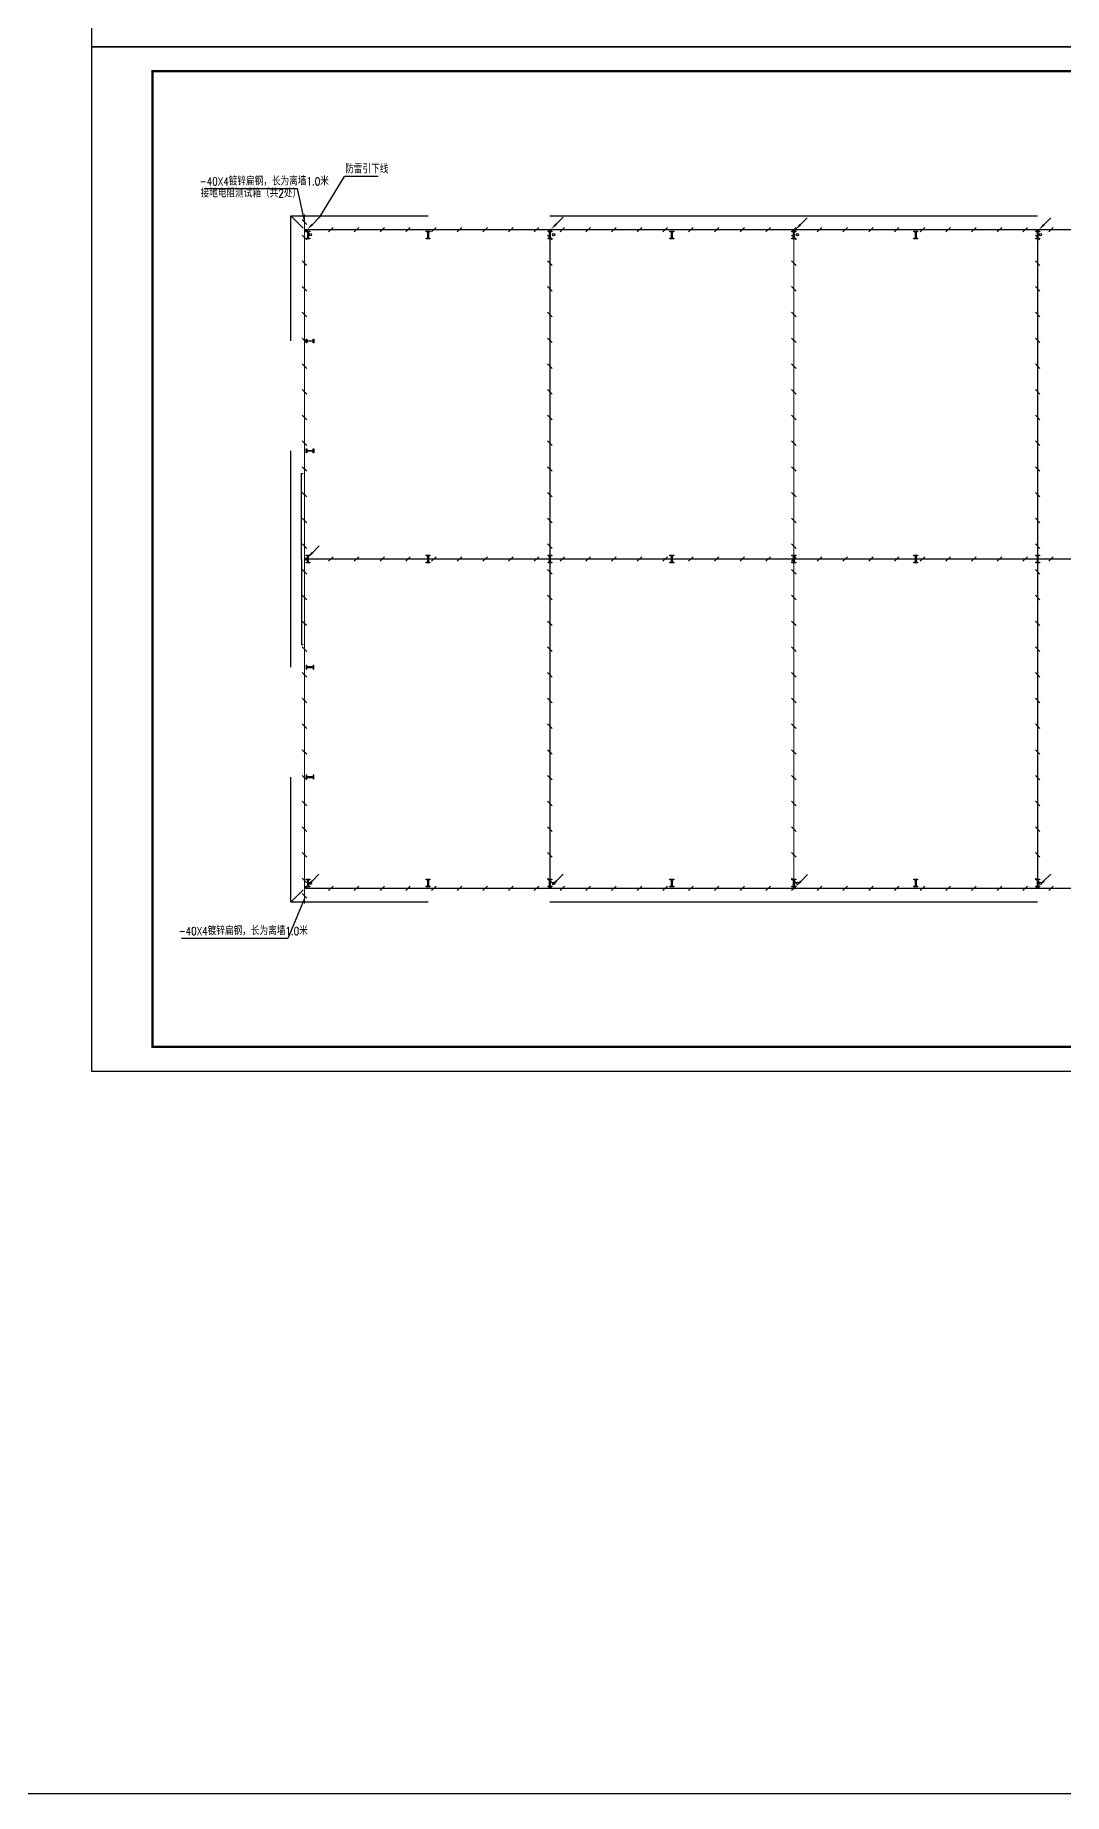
# Model space of a CAD drawing. Extents: x 921423 to 1291758, y 534425 to 1049953.
# Drawn here: x 1093246 to 1160743, y 534425 to 649779 of the extents above; entities that cross this region are included whole.
import ezdxf

# ---------------------------------------------------------------- set-up
doc = ezdxf.new("R2010")
doc.units = 0
doc.header["$LTSCALE"] = 1000
doc.header["$MEASUREMENT"] = 0
doc.linetypes.add('CENTER2', pattern=[1.125, 0.75, -0.125, 0.125, -0.125])
for name, color, linetype in [('DIM-照明', 3, 'Continuous'), ('DIM-箱柜', 3, 'Continuous'), ('LWIRE', 4, 'Continuous'), ('PUB_TITLE', 4, 'Continuous'), ('SHTLN', 4, 'Continuous'), ('WIRE-接地', 4, 'Continuous'), ('刚柱', 2, 'Continuous'), ('卫浴', 7, 'Continuous'), ('散水', 32, 'Continuous')]:
    doc.layers.add(name, color=color, linetype=linetype)
doc.styles.add('_TEL_DIM', font='SIMPLEX', dxfattribs={"width": 0.8, "height": 3.5, "bigfont": 'HZTXT'})
doc.styles.get("Standard").update_dxf_attribs({"font": 'gbenor.shx', "bigfont": 'gbcbig.shx'})

# ---------------------------------------------------------------- blocks, each defined once
blk = doc.blocks.new('sdhfxdhnfdhx')
h = blk.add_hatch(color=256)
h.paths.add_polyline_path([(3050366, 936899), (3050616, 936899), (3050616, 936859), (3050366, 936859)])
h.paths.add_polyline_path([(3050511, 937319), (3050511, 936899), (3050471, 936899), (3050471, 937319)])
h.paths.add_polyline_path([(3050366, 937359), (3050616, 937359), (3050616, 937319), (3050366, 937319)])
for points in [[(3050366, 937359), (3050616, 937359), (3050616, 937319), (3050366, 937319)], [(3050366, 936899), (3050616, 936899), (3050616, 936859), (3050366, 936859)], [(3050511, 937319), (3050511, 936899), (3050471, 936899), (3050471, 937319)]]:
    blk.add_lwpolyline(points, close=True)
blk = doc.blocks.new('$TelecSys$00000008')
blk.add_line((0.4, 0.4), (-0.4, -0.4))
blk = doc.blocks.new('$TelecSys$00000078')
for p, q in [((0.1, 0.1), (0.1, 0.1)), ((1.15, 1.15), (0.55, 0.55)), ((-0.1, -0.1), (-0.1, -0.1))]:
    blk.add_line(p, q)
at = {"const_width": 0.142}
blk.add_lwpolyline([(-0.07, 0, 1), (0.07, 0, 1)], format="xyb", close=True, dxfattribs=at)
blk.add_solid([(0.62, 0.48), (0.48, 0.62), (0.1, 0.1)])
at = {"width": 0.8, "flags": 9}
blk.add_attdef('A', (0, 0), '', height=0.00002, dxfattribs=at)

msp = doc.modelspace()

# ---------------------------------------------------------------- linework, layer by layer
msp.add_lwpolyline([(924308, 1021184), (1291758, 1021184), (1291758, 534425), (924308, 534425)], close=True)
at = {"color": 8}
for points in [[(1110724, 615419), (1110724, 621019), (1110824, 621019)], [(1110724, 615419), (1110724, 609819), (1110824, 609819)]]:
    msp.add_lwpolyline(points, dxfattribs=at)
at = {"layer": 'DIM-照明'}
for p, q in [((1111896, 637826), (1113537, 640504)), ((1115756, 640504), (1113537, 640504)), ((1110920, 637623), (1110461, 639702)), ((1110924, 593145), (1109821, 590530)), ((1109821, 590530), (1102845, 590530))]:
    msp.add_line(p, q, dxfattribs=at)
at = {"layer": 'DIM-箱柜', "color": 7}
msp.add_line((1110461, 639702), (1104362, 639702), dxfattribs=at)
at = {"layer": 'PUB_TITLE'}
for points in [[(1096949, 649019), (1215829, 649019), (1215829, 716219), (1096949, 716219)], [(1096949, 581819), (1215829, 581819), (1215829, 649019), (1096949, 649019)]]:
    msp.add_lwpolyline(points, close=True, dxfattribs=at)
at = {"layer": 'PUB_TITLE', "const_width": 160}
msp.add_lwpolyline([(1100949, 583419), (1214229, 583419), (1214229, 647419), (1100949, 647419)], close=True, dxfattribs=at)
at = {"layer": 'WIRE-接地', "linetype": 'CENTER2', "const_width": 75}
for points in [[(1110924, 637019), (1110920, 638019)], [(1110924, 637019), (1110924, 593819), (1175124, 593819), (1175124, 637019), (1110924, 637019)], [(1127024, 637019), (1127024, 593819)], [(1143024, 637019), (1143024, 593819)], [(1159024, 593819), (1159024, 637019)], [(1110924, 615419), (1175124, 615419)], [(1110924, 593819), (1110924, 592819)]]:
    msp.add_lwpolyline(points, dxfattribs=at)
at = {"layer": '卫浴', "color": 8}
for centre in [(1111293, 636699), (1127263, 636699), (1143265, 636699), (1159193, 636699), (1111293, 594139), (1127263, 594139), (1143265, 594139), (1159193, 594139)]:
    msp.add_circle(centre, 75, dxfattribs=at)
at = {"layer": '散水', "color": 8}
for p, q in [((1110024, 637919), (1110824, 637119)), ((1110024, 592919), (1110824, 593719))]:
    msp.add_line(p, q, dxfattribs=at)
for points in [[(1110024, 629719), (1110024, 637919), (1119024, 637919)], [(1127024, 637919), (1159024, 637919)], [(1110024, 608319), (1110024, 622519)], [(1119024, 592919), (1110024, 592919), (1110024, 601119)], [(1159024, 592919), (1127024, 592919)]]:
    msp.add_lwpolyline(points, dxfattribs=at)

# ---------------------------------------------------------------- block references
at = {"layer": 'LWIRE', "xscale": 750, "yscale": 750, "zscale": 750}
for p in [(1111024, 636954), (1127024, 636974), (1143038, 636935), (1159024, 636935), (1111024, 615419), (1111000, 593879), (1127024, 593879), (1143071, 593865), (1159024, 593888)]:
    msp.add_blockref('$TelecSys$00000078', p, dxfattribs=at)
at = {"layer": 'SHTLN', "xscale": 375, "yscale": 375, "zscale": 375}
for p, rotation in [((1110922, 637519), 90.24746491874016), ((1112649, 637019), 180), ((1114337, 637019), 180), ((1116024, 637019), 180), ((1117712, 637019), 180), ((1119399, 637019), 180), ((1121087, 637019), 180), ((1122774, 637019), 180), ((1124462, 637019), 180), ((1126149, 637019), 180), ((1127837, 637019), 180), ((1129524, 637019), 180), ((1131212, 637019), 180), ((1132899, 637019), 180), ((1134587, 637019), 180), ((1136274, 637019), 180), ((1137962, 637019), 180), ((1139649, 637019), 180), ((1141337, 637019), 180), ((1143024, 637019), 180), ((1144712, 637019), 180), ((1146399, 637019), 180), ((1148087, 637019), 180), ((1149774, 637019), 180), ((1151462, 637019), 180), ((1153149, 637019), 180), ((1154837, 637019), 180), ((1156524, 637019), 180), ((1158212, 637019), 180), ((1159899, 637019), 180), ((1110924, 636512), 270), ((1127024, 636512), 270), ((1143024, 636512), 270.0000000000006), ((1159024, 636512), 90), ((1110924, 634825), 270), ((1127024, 634825), 270), ((1143024, 634825), 270.0000000000006), ((1159024, 634825), 90), ((1110924, 633137), 270), ((1127024, 633137), 270), ((1143024, 633137), 270.0000000000006), ((1159024, 633137), 90), ((1110924, 631450), 270), ((1127024, 631450), 270), ((1143024, 631450), 270.0000000000006), ((1159024, 631450), 90), ((1110924, 629762), 270), ((1127024, 629762), 270), ((1143024, 629762), 270.0000000000006), ((1159024, 629762), 90), ((1110924, 628075), 270), ((1127024, 628075), 270), ((1143024, 628075), 270.0000000000006), ((1159024, 628075), 90), ((1110924, 626387), 270), ((1127024, 626387), 270), ((1143024, 626387), 270.0000000000006), ((1159024, 626387), 90), ((1110924, 624700), 270), ((1127024, 624700), 270), ((1143024, 624700), 270.0000000000006), ((1159024, 624700), 90), ((1110924, 623012), 270), ((1127024, 623012), 270), ((1143024, 623012), 270.0000000000006), ((1159024, 623012), 90), ((1110924, 621325), 270), ((1127024, 621325), 270), ((1143024, 621325), 270.0000000000006), ((1159024, 621325), 90), ((1110924, 619637), 270), ((1127024, 619637), 270), ((1143024, 619637), 270.0000000000006), ((1159024, 619637), 90), ((1110924, 617950), 270), ((1127024, 617950), 270), ((1143024, 617950), 270.0000000000006), ((1159024, 617950), 90), ((1110924, 616262), 270), ((1127024, 616262), 270), ((1143024, 616262), 270.0000000000006), ((1159024, 616262), 90), ((1110924, 614575), 270), ((1127024, 614575), 270), ((1143024, 614575), 270.0000000000006), ((1159024, 614575), 90), ((1110924, 612887), 270), ((1127024, 612887), 270), ((1143024, 612887), 270.0000000000006), ((1159024, 612887), 90), ((1110924, 611200), 270), ((1127024, 611200), 270), ((1143024, 611200), 270.0000000000006), ((1159024, 611200), 90), ((1110924, 609512), 270), ((1127024, 609512), 270), ((1143024, 609512), 270.0000000000006), ((1159024, 609512), 90), ((1110924, 607825), 270), ((1127024, 607825), 270), ((1143024, 607825), 270.0000000000006), ((1159024, 607825), 90), ((1110924, 606137), 270), ((1127024, 606137), 270), ((1143024, 606137), 270.0000000000006), ((1159024, 606137), 90), ((1110924, 604450), 270), ((1127024, 604450), 270), ((1143024, 604450), 270.0000000000006), ((1159024, 604450), 90), ((1110924, 602762), 270), ((1127024, 602762), 270), ((1143024, 602762), 270.0000000000006), ((1159024, 602762), 90), ((1110924, 601075), 270), ((1127024, 601075), 270), ((1143024, 601075), 270.0000000000006), ((1159024, 601075), 90), ((1110924, 599387), 270), ((1127024, 599387), 270), ((1143024, 599387), 270.0000000000006), ((1159024, 599387), 90), ((1110924, 597700), 270), ((1127024, 597700), 270), ((1143024, 597700), 270.0000000000006), ((1159024, 597700), 90), ((1110924, 596012), 270), ((1127024, 596012), 270), ((1143024, 596012), 270.0000000000006), ((1159024, 596012), 90), ((1110924, 594325), 270), ((1127024, 594325), 270), ((1143024, 594325), 270.0000000000006), ((1159024, 594325), 90), ((1110924, 593319), 270)]:
    msp.add_blockref('$TelecSys$00000008', p, dxfattribs=dict(at, rotation=rotation))
for p in [(1112649, 615419), (1114337, 615419), (1116024, 615419), (1117712, 615419), (1119399, 615419), (1121087, 615419), (1122774, 615419), (1124462, 615419), (1126149, 615419), (1127837, 615419), (1129524, 615419), (1131212, 615419), (1132899, 615419), (1134587, 615419), (1136274, 615419), (1137962, 615419), (1139649, 615419), (1141337, 615419), (1143024, 615419), (1144712, 615419), (1146399, 615419), (1148087, 615419), (1149774, 615419), (1151462, 615419), (1153149, 615419), (1154837, 615419), (1156524, 615419), (1158212, 615419), (1159899, 615419), (1112649, 593819), (1114337, 593819), (1116024, 593819), (1117712, 593819), (1119399, 593819), (1121087, 593819), (1122774, 593819), (1124462, 593819), (1126149, 593819), (1127837, 593819), (1129524, 593819), (1131212, 593819), (1132899, 593819), (1134587, 593819), (1136274, 593819), (1137962, 593819), (1139649, 593819), (1141337, 593819), (1143024, 593819), (1144712, 593819), (1146399, 593819), (1148087, 593819), (1149774, 593819), (1151462, 593819), (1153149, 593819), (1154837, 593819), (1156524, 593819), (1158212, 593819), (1159899, 593819)]:
    msp.add_blockref('$TelecSys$00000008', p, dxfattribs=at)
at = {"layer": '刚柱', "color": 8}
for p in [(-1939342, -300441), (-1931467, -300441), (-1923467, -300441), (-1915467, -300441), (-1907467, -300441), (-1899467, -300441), (-1891467, -300441), (-1939342, -321691), (-1931467, -321691), (-1923467, -321691), (-1915467, -321691), (-1907467, -321691), (-1899467, -321691), (-1891467, -321691), (-1939342, -342941), (-1931467, -342941), (-1923467, -342941), (-1915467, -342941), (-1907467, -342941), (-1899467, -342941), (-1891467, -342941)]:
    msp.add_blockref('sdhfxdhnfdhx', p, dxfattribs=at)
at = {"layer": '刚柱', "color": 8, "rotation": 270}
for p in [(174165, 3680210), (174165, 3673010)]:
    msp.add_blockref('sdhfxdhnfdhx', p, dxfattribs=at)
at = {"layer": '刚柱', "color": 8, "xscale": -1, "rotation": 270}
for p in [(174165, -2442172), (174165, -2449372)]:
    msp.add_blockref('sdhfxdhnfdhx', p, dxfattribs=at)

# ---------------------------------------------------------------- texts
at = {"layer": 'DIM-箱柜', "color": 7, "style": '_TEL_DIM', "width": 0.8}
for s, p in [('-40X4镀锌扁钢，长为离墙1.0米', (1104037, 639928)), ('防雷引下线', (1113588, 640729)), ('接地电阻测试箱（共2处）', (1104099, 639139)), ('-40X4镀锌扁钢，长为离墙1.0米', (1102656, 590756))]:
    msp.add_text(s, height=525, dxfattribs=at).set_placement(p)

doc.saveas('drawing.dxf')
